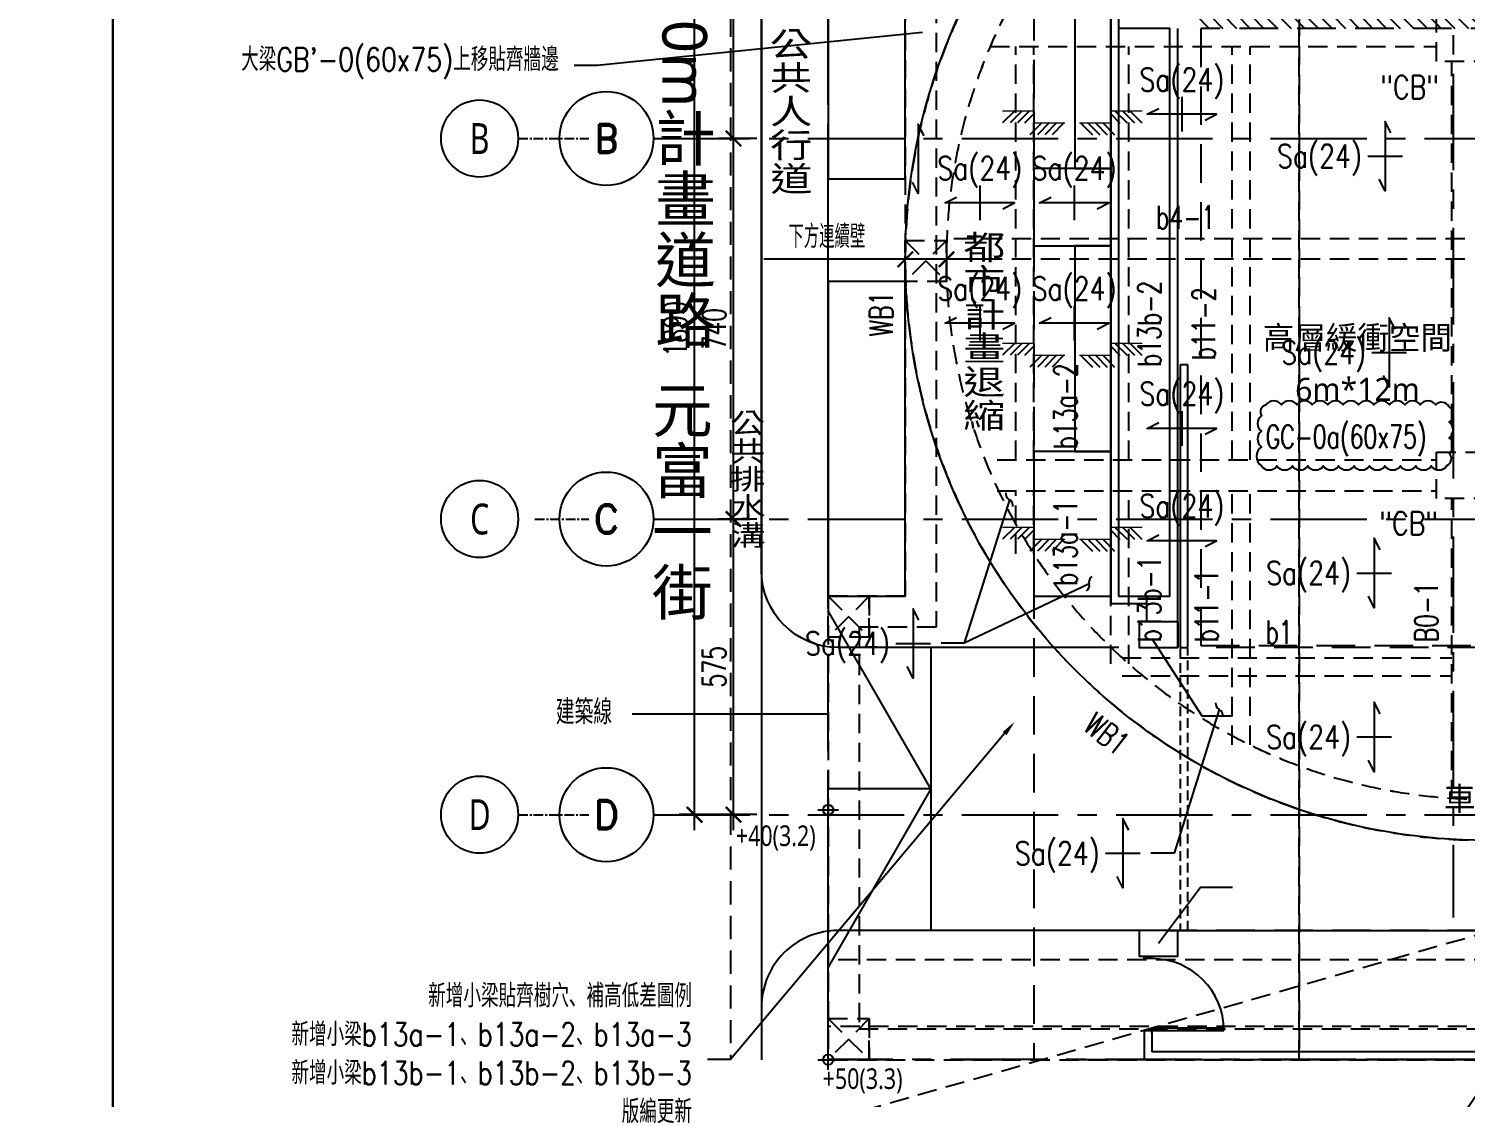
# Model space of a CAD drawing. Header units: millimetres. Extents: x -3377 to 119122, y -22007 to 15479.
# Drawn here: x 24057 to 26851, y 445 to 2523 of the extents above; entities that cross this region are included whole.
import ezdxf
from ezdxf import colors
from ezdxf.entities.mleader import LeaderData, LeaderLine
from ezdxf.enums import TextEntityAlignment as Align
from ezdxf.math import Vec2, Vec3
from ezdxf.xclip import XClip

# ---------------------------------------------------------------- set-up
doc = ezdxf.new("R2010")
doc.units = ezdxf.units.MM
doc.header["$LTSCALE"] = 150
doc.header["$MEASUREMENT"] = 0
for name, pattern in [('11', [0.15, 0.1, -0.05]), ('CENTER', [2, 1.25, -0.25, 0.25, -0.25]), ('HIDDEN', [0.375, 0.25, -0.125]), ('HIDDEN2', [0.1875, 0.125, -0.0625]), ('HIDDENX2', [0.75, 0.5, -0.25])]:
    doc.linetypes.add(name, pattern=pattern)
doc.layers.get('0').update_dxf_attribs({"plot": 0})
for name, color, linetype in [('Col-Line', 8, 'CENTER'), ('Duct', 1, 'Continuous'), ('E-TXT', 7, 'Continuous'), ('GRID', 5, 'CENTER'), ('HATCH', 5, 'Continuous'), ('I-TXT', 7, 'Continuous'), ('OPEN', 4, 'Continuous'), ('PLANT', 3, 'Continuous'), ('S-COLB', 4, 'HIDDEN'), ('S-CONCB', 4, 'HIDDEN'), ('S-DIM', 2, 'Continuous'), ('S-GRID', 1, 'CENTER'), ('S-GRID-DIM', 2, 'Continuous'), ('S-GRID-T', 3, 'Continuous'), ('S-HATCH-CONCWALL', 161, 'Continuous'), ('S-RAMP', 201, 'Continuous'), ('S-RCBMB', 3, 'HIDDEN'), ('S-RCBMG', 2, 'HIDDEN'), ('S-SITE', 34, 'CENTER'), ('S-SLAB', 5, 'Continuous'), ('S-SLABT', 2, 'Continuous'), ('S-TEXTB', 3, 'Continuous'), ('S-TEXTC', 3, 'Continuous'), ('S-TEXTG', 2, 'Continuous'), ('S-THIN', 201, 'Continuous'), ('SYM', 3, 'Continuous'), ('TEXT', 2, 'Continuous'), ('WALL', 2, 'Continuous'), ('WALL3', 4, 'Continuous'), ('尺寸標註', 6, 'Continuous'), ('排水', 5, 'HIDDEN'), ('水溝', 140, 'Continuous')]:
    doc.layers.add(name, color=color, linetype=linetype)
doc.layers.add('S-ARCH', color=252, linetype='Continuous', plot=False)
doc.layers.add('S-CLOUD_20220217(結構依建築圖2022-0216修改)', color=4, linetype='Continuous', plot=False)
doc.styles.add('3E', font='simplex.shx', dxfattribs={"width": 0.8, "height": 45, "bigfont": 'dayus.shx'})
doc.styles.add('C1', font='', dxfattribs={"bigfont": 'japanese.shx'})
doc.styles.add('CD2', font='romand', dxfattribs={"height": 15})
doc.styles.add('CHINESET', font='c2.shx', dxfattribs={"bigfont": 'china.shx'})
doc.styles.add('CS4', font='romans.shx', dxfattribs={"width": 0.7, "height": 45, "bigfont": 'lsp.shx'})
doc.styles.add('HH', font='')
doc.styles.add('HHV', font='')
doc.styles.add('LSP', font='SIMPLEX.shx', dxfattribs={"width": 0.8, "bigfont": 'lsp.shx'})
doc.styles.get('C1').set_extended_font_data('微軟正黑體')
doc.styles.get('HH').set_extended_font_data('Microsoft JhengHei')
doc.styles.get('HHV').set_extended_font_data('@微軟正黑體')
doc.dimstyles.new('DIM150', dxfattribs={"dimscale": 15, "dimtxt": 3, "dimasz": 2, "dimexe": 2, "dimexo": 2, "dimgap": 1, "dimtad": 1, "dimdec": 1, "dimdsep": 46, "dimtxsty": 'CS4', "dimblk1": 'ARCHTICK', "dimblk2": 'ARCHTICK', "dimsah": 1, "dimcen": 2, "dimdle": 2, "dimadec": 0, "dimazin": 0, "dimtfac": 1, "dimtdec": 1, "dimtmove": 0, "dimatfit": 3, "dimldrblk": 'TAA', "dimfxl": 0, "dimtolj": 1, "dimarcsym": 0})

# ---------------------------------------------------------------- blocks, each defined once
blk = doc.blocks.new('SG2')
at = {"layer": 'S-GRID-T'}
blk.add_circle((-6.09375, 0), 6.09375, dxfattribs=at)
at = {"layer": 'S-GRID-T', "style": 'CD2'}
blk.add_attdef('GRID-BUB', text='', height=3.75, dxfattribs=at).set_placement((-6.09375, 0), align=Align.MIDDLE_CENTER)
blk = doc.blocks.new('_ARCHTICK')
at = {"color": 0, "linetype": 'ByBlock', "const_width": 0.15}
blk.add_lwpolyline([(-0.5, -0.5), (0.5, 0.5)], dxfattribs=at)
blk = doc.blocks.new('*D253')
at = {"layer": 'DEFPOINTS', "color": 0, "transparency": 16777216}
for p in [(-10979.1, -995.9), (-10903.4, -995.9), (-10903.4, -2885.9)]:
    blk.add_point(p, dxfattribs=at)
at = {"layer": 'S-GRID-DIM', "color": 0, "lineweight": -2, "transparency": 16777216}
for p, q in [((-10979.1, -2915.9), (-10979.1, -965.9)), ((-10933.4, -995.9), (-11009.1, -995.9)), ((-10933.4, -2885.9), (-11009.1, -2885.9))]:
    blk.add_line(p, q, dxfattribs=at)
at = {"layer": 'S-GRID-DIM', "color": 0, "lineweight": -2, "transparency": 16777216, "xscale": 30, "yscale": 30, "zscale": 30}
for p, rotation in [((-10979.1, -995.9), 90), ((-10979.1, -2885.9), 270)]:
    blk.add_blockref('_ARCHTICK', p, dxfattribs=dict(at, rotation=rotation))
at = {"layer": 'S-GRID-DIM', "color": 0, "transparency": 16777216, "insert": (-11016.6, -1940.9), "char_height": 45, "attachment_point": 5, "rotation": 90, "style": 'CS4'}
blk.add_mtext('\\A1;1890', dxfattribs=at)
blk = doc.blocks.new('TAA')
at = {"linetype": 'Continuous'}
blk.add_line((0, 0), (-1.663, 0), dxfattribs=at)
blk.add_solid([(-1.5, -0.25), (-1.5, 0.25), (0, 0)], dxfattribs=at)
blk = doc.blocks.new('*D254')
at = {"layer": 'DEFPOINTS', "color": 0, "transparency": 16777216}
for p in [(-10903.4, -2310.9), (-10827.8, -2310.9), (-10827.8, -2885.9)]:
    blk.add_point(p, dxfattribs=at)
at = {"layer": 'S-GRID-DIM', "color": 0, "lineweight": -2, "transparency": 16777216}
for p, q in [((-10903.4, -2915.9), (-10903.4, -2280.9)), ((-10857.8, -2310.9), (-10933.4, -2310.9)), ((-10857.8, -2885.9), (-10933.4, -2885.9))]:
    blk.add_line(p, q, dxfattribs=at)
at = {"layer": 'S-GRID-DIM', "color": 0, "lineweight": -2, "transparency": 16777216, "xscale": 30, "yscale": 30, "zscale": 30}
for p, rotation in [((-10903.4, -2310.9), 90), ((-10903.4, -2885.9), 270)]:
    blk.add_blockref('_ARCHTICK', p, dxfattribs=dict(at, rotation=rotation))
at = {"layer": 'S-GRID-DIM', "color": 0, "transparency": 16777216, "insert": (-10940.9, -2598.4), "char_height": 45, "attachment_point": 5, "rotation": 90, "style": 'CS4'}
blk.add_mtext('\\A1;575', dxfattribs=at)
blk = doc.blocks.new('*D255')
at = {"layer": 'DEFPOINTS', "color": 0, "transparency": 16777216}
for p in [(-10903.4, -1570.9), (-10827.8, -1570.9), (-10827.8, -2310.9)]:
    blk.add_point(p, dxfattribs=at)
at = {"layer": 'S-GRID-DIM', "color": 0, "lineweight": -2, "transparency": 16777216}
for p, q in [((-10903.4, -2340.9), (-10903.4, -1540.9)), ((-10857.8, -1570.9), (-10933.4, -1570.9)), ((-10857.8, -2310.9), (-10933.4, -2310.9))]:
    blk.add_line(p, q, dxfattribs=at)
at = {"layer": 'S-GRID-DIM', "color": 0, "lineweight": -2, "transparency": 16777216, "xscale": 30, "yscale": 30, "zscale": 30}
for p, rotation in [((-10903.4, -1570.9), 90), ((-10903.4, -2310.9), 270)]:
    blk.add_blockref('_ARCHTICK', p, dxfattribs=dict(at, rotation=rotation))
at = {"layer": 'S-GRID-DIM', "color": 0, "transparency": 16777216, "insert": (-10940.9, -1940.9), "char_height": 45, "attachment_point": 5, "rotation": 90, "style": 'CS4'}
blk.add_mtext('\\A1;740', dxfattribs=at)
blk = doc.blocks.new('*D256')
at = {"layer": 'DEFPOINTS', "color": 0, "transparency": 16777216}
for p in [(-10903.4, -995.9), (-10827.8, -995.9), (-10827.8, -1570.9)]:
    blk.add_point(p, dxfattribs=at)
at = {"layer": 'S-GRID-DIM', "color": 0, "lineweight": -2, "transparency": 16777216}
for p, q in [((-10903.4, -1600.9), (-10903.4, -965.9)), ((-10857.8, -995.9), (-10933.4, -995.9)), ((-10857.8, -1570.9), (-10933.4, -1570.9))]:
    blk.add_line(p, q, dxfattribs=at)
at = {"layer": 'S-GRID-DIM', "color": 0, "lineweight": -2, "transparency": 16777216, "xscale": 30, "yscale": 30, "zscale": 30}
for p, rotation in [((-10903.4, -995.9), 90), ((-10903.4, -1570.9), 270)]:
    blk.add_blockref('_ARCHTICK', p, dxfattribs=dict(at, rotation=rotation))
at = {"layer": 'S-GRID-DIM', "color": 0, "transparency": 16777216, "insert": (-10940.9, -1283.4), "char_height": 45, "attachment_point": 5, "rotation": 90, "style": 'CS4'}
blk.add_mtext('\\A1;575', dxfattribs=at)
blk = doc.blocks.new('CONC')
blk.add_lwpolyline([(-8365.9, -2935.9), (-9439.2, -2935.9, -1.434028), (-8706.2, -945.9), (-8365.9, -945.9), (-8365.9, -1025.9), (-8736.3, -1025.9, 1.455344), (-9439.2, -2855.9), (-8365.9, -2855.9), (-8365.9, -2935.9)], format="xyb")
blk = doc.blocks.new('*D60')
at = {"layer": 'DEFPOINTS', "color": 0, "transparency": 16777216}
for p in [(25762, 2074.2), (25762, 2074.2), (25842, 2074.2)]:
    blk.add_point(p, dxfattribs=at)
at = {"layer": 'S-DIM', "color": 0, "lineweight": -2, "transparency": 16777216}
for p, q in [((25762, 2074.2), (25486.9, 2074.2)), ((25872, 2074.2), (25762, 2074.2))]:
    blk.add_line(p, q, dxfattribs=at)
at = {"layer": 'S-DIM', "color": 0, "lineweight": -2, "transparency": 16777216, "xscale": 30, "yscale": 30, "zscale": 30, "rotation": 180}
blk.add_blockref('_ARCHTICK', (25762, 2074.2), dxfattribs=at)
at = {"layer": 'S-DIM', "color": 0, "lineweight": -2, "transparency": 16777216, "xscale": 30, "yscale": 30, "zscale": 30}
blk.add_blockref('_ARCHTICK', (25842, 2074.2), dxfattribs=at)
at = {"layer": 'S-DIM', "color": 0, "transparency": 16777216, "insert": (25609.4, 2118.5), "char_height": 45, "attachment_point": 5, "style": 'CS4'}
blk.add_mtext('\\A1;下方連續壁', dxfattribs=at)
blk = doc.blocks.new('RAMP(1F)')
for p, q in [((-9303.9, -1345.4), (-9303.9, -764.7, 0)), ((-9303.9, -1306.9), (-9164.4, -792.5)), ((-9061.2, -826.3), (-9259.2, -1339.4)), ((-8962.1, -870.6), (-9212, -1360.5)), ((-8868.1, -924.8), (-9167.3, -1386.3)), ((-8780.2, -988.5), (-9125.4, -1416.6)), ((-8699.4, -1060.8), (-9086.9, -1451.1)), ((-8577.1, -1100.9), (-9052.2, -1489.4)), ((-8368, -1100.9), (-9021.6, -1531)), ((-8661.1, -1100.9), (-8365.9, -1100.9)), ((-8365.9, -1100.9), (-8365.9, -2285.9)), ((-8365.9, -1248.9), (-8995.4, -1575.6)), ((-8365.9, -1383.1), (-8974, -1622.6)), ((-8365.9, -1506.7), (-8976.8, -1677)), ((-8365.9, -1623.4), (-8966, -1725.4)), ((-8365.9, -1736), (-8960.2, -1774.7)), ((-8959.2, -1835.5), (-8365.9, -1835.5)), ((-8959.2, -1915.5), (-8365.9, -1915.5)), ((-8959.2, -1995.5), (-8365.9, -1995.5)), ((-8959.2, -2075.5), (-8365.9, -2075.5)), ((-8963.2, -2155.5), (-8365.9, -2155.5)), ((-8970.7, -2235.5), (-8365.9, -2235.5)), ((-8365.9, -2285.9), (-8992.7, -2285.9))]:
    blk.add_line(p, q)
at = {"linetype": 'HIDDENX2'}
for p, q in [((-9439.2, -2560.9), (-9994.2, -2560.9)), ((-9439.2, -3110.9), (-10104.2, -3110.9))]:
    blk.add_line(p, q, dxfattribs=at)
for points in [[(-8661.1, -1100.9, 0.1782), (-9303.9, -764.7)], [(-8697.6, -2285.9, 0.069713), (-8664.3, -2073.4), (-8664.2, -1805.9, 0.363666), (-9303.9, -1042.8)]]:
    blk.add_lwpolyline(points, format="xyb")
for points in [[(-9439.2, -3110.9, 0.410137), (-8389.3, -2075.5), (-8389.2, -1805.9, 0.18614), (-8661.1, -1100.9, 0.18614)], [(-9439.2, -2560.9, 0.408359), (-8939.3, -2070.9), (-8939.2, -1805.8, 0.335975), (-9303.9, -1324.6)]]:
    blk.add_lwpolyline(points, format="xyb", dxfattribs=at)
blk.add_circle((-8697.6, -2285.9), 5)
at = {"linetype": 'Continuous', "style": 'CS4', "width": 0.8}
blk.add_text('下', height=40, dxfattribs=at).set_placement((-8735.7, -2378.3), align=Align.CENTER)
blk = doc.blocks.new('_Integral')
at = {"color": 0, "linetype": 'ByBlock', "lineweight": -2}
for centre, start, end in [((0.445, -0.091), 102, 168), ((-0.445, 0.091), 282, 348)]:
    blk.add_arc(centre, 0.454, start, end, dxfattribs=at)
blk = doc.blocks.new('COL(B1F)')
for points in [[(-9425.9, -1420.9), (-9535.9, -1420.9), (-9535.9, -1330.9), (-9425.9, -1330.9)], [(-9425.9, -2270.9), (-9535.9, -2270.9), (-9535.9, -2180.9), (-9425.9, -2180.9)]]:
    blk.add_lwpolyline(points, close=True)
blk = doc.blocks.new('DwFm')
blk.add_lwpolyline([(-12110.4, 0), (0, 0), (0, -7760.1), (-12110.4, -7760.1)], close=True)
at = {"layer": 'DEFPOINTS', "color": 252, "linetype": 'HIDDEN'}
blk.add_lwpolyline([(-6560.9, -6171), (-12110.4, -7760.1)], dxfattribs=at)
blk = doc.blocks.new('A$C46EB5EE3')
at = {"color": 252, "linetype": 'HIDDENX2'}
for p, q in [((-2878.4, -270), (-3433.3, -270)), ((-2878.4, -820), (-3543.3, -820))]:
    blk.add_line(p, q, dxfattribs=at)
at = {"color": 252, "linetype": '11', "ltscale": 3}
blk.add_lwpolyline([(-4348.3, 1773.1), (-4348.3, -1071.5)], dxfattribs=at)
at = {"color": 252, "linetype": 'Continuous', "ltscale": 3}
blk.add_lwpolyline([(-4288.3, 1773.1), (-4288.3, -1071.5)], dxfattribs=at)
at = {"color": 252}
for points in [[(-3608.5, 1061.4), (-3678.5, 1061.4), (-3678.5, 661.4), (-3608.5, 661.4)], [(-3608.5, 511.4), (-3678.5, 511.4), (-3678.5, 111.4), (-3608.5, 111.4)]]:
    blk.add_lwpolyline(points, close=True, dxfattribs=at)
at = {"color": 252, "linetype": 'HIDDENX2'}
blk.add_lwpolyline([(-2833.3, 934), (-3433.3, 934), (-3433.3, -266), (-2833.3, -266), (-2833.3, 934)], dxfattribs=at)
at = {"color": 252}
blk.add_lwpolyline([(-3478.5, -820), (-2878.4, -820)], dxfattribs=at)
at = {"layer": 'Col-Line', "color": 252, "linetype": 'ByBlock'}
for centre in [(-4836.3, 720), (-4836.3, -20), (-4836.3, -595)]:
    blk.add_circle(centre, 75, dxfattribs=at)
at = {"layer": 'Duct', "color": 252, "linetype": 'CENTER', "ltscale": 3, "elevation": 0}
blk.add_lwpolyline([(-4158.3, -1071.5), (-4158.3, 185.7), (-4158.4, 1773.2), (1649.9, 1773.1), (1649.4, 185.7), (1649, -1071.5), (-1332.8, -1071.5)], close=True, dxfattribs=at)
at = {"layer": 'Duct', "color": 252, "linetype": 'CENTER', "ltscale": 3}
blk.add_lwpolyline([(-4158.3, -1071.5), (-4158.3, 185.7), (-4158.4, 1773.2), (1649.9, 1773.1), (1649.4, 185.7), (1649, -1071.5), (-1332.8, -1071.5)], close=True, dxfattribs=at)
blk.add_lwpolyline([(-4158.3, -1071.5), (-4158.3, 185.7), (-4158.4, 1773.2), (1649.9, 1773.1), (1649.4, 185.7), (1649, -1071.5), (-1332.8, -1071.5)], close=True, dxfattribs=at)
at = {"layer": 'Duct', "color": 252, "linetype": 'CENTER', "lineweight": 25, "ltscale": 3}
blk.add_lwpolyline([(-4158.3, -1071.5), (-4158.3, 185.7), (-4158.4, 1773.2), (1649.9, 1773.1), (1649.4, 185.7), (1649, -1071.5), (-1332.8, -1071.5)], close=True, dxfattribs=at)
at = {"layer": 'E-TXT', "color": 252, "linetype": 'HIDDEN'}
for points in [[(-2301.6, -877.2), (-4158.3, -877.2)], [(-2240.8, -1007.2), (-4158.3, -1007.2)]]:
    blk.add_lwpolyline(points, dxfattribs=at)
at = {"layer": 'GRID', "color": 252, "ltscale": 0.1}
for p, q in [((-4761.3, 720), (-4624.2, 720)), ((-4728.8, -20), (-4624.2, -20)), ((-4761.3, -595), (-4624.2, -595))]:
    blk.add_line(p, q, dxfattribs=at)
at = {"layer": 'HATCH', "color": 252}
for points in [[(-3593.3, -270), (-4138.3, -270, -0.414213), (-4288.3, -120), (-4288.3, 1816.2)], [(-3543.3, -820), (-4138.3, -820, 0.414214), (-4288.3, -970), (-4288.3, -1028.3)]]:
    blk.add_lwpolyline(points, format="xyb", dxfattribs=at)
at = {"layer": 'I-TXT', "color": 252}
blk.add_lwpolyline([(-4539.8, -399), (-4158.3, -399)], dxfattribs=at)
at = {"layer": 'OPEN', "color": 252, "linetype": 'Continuous'}
for p, q in [((-3458.5, 280), (-3473.5, 280)), ((-3473.5, 280), (-3473.5, -270)), ((-3458.5, -270), (-3458.5, 280)), ((-3473.5, -270), (-3458.5, -270)), ((-3543.5, -875), (-3543.5, -870)), ((-3528.5, -875), (-3543.5, -875)), ((-3528.5, -870), (-3528.5, -875)), ((-3528.5, -1015), (-3543.5, -1015)), ((-3543.5, -1015), (-3543.5, -1020)), ((-3388.5, -1010), (-3528.5, -1010)), ((-3528.5, -1010), (-3528.5, -1015)), ((-3528.5, -1020), (-3528.5, -1015)), ((-3528.5, -1015), (-3388.5, -1015)), ((-3388.5, -1015), (-3388.5, -1010))]:
    blk.add_line(p, q, dxfattribs=at)
at = {"layer": 'OPEN', "color": 252, "linetype": 'HIDDEN2'}
for p, q in [((-3473.5, -272), (-3473.5, -820)), ((-3458.5, -820), (-3458.5, -272)), ((-3473.5, -820), (-3458.5, -820))]:
    blk.add_line(p, q, dxfattribs=at)
at = {"layer": 'OPEN', "color": 252, "linetype": 'Continuous'}
blk.add_arc((-3528.5, -1015), 140, 0, 90, dxfattribs=at)
at = {"layer": 'PLANT', "color": 252, "elevation": 0}
for points in [[(-4008.4, 973.2), (-4008.4, 1223.2), (-4008.4, 1223.2), (-4158.3, 1223.2), (-4158.3, 641.3), (-4008.4, 641.3), (-4008.3, 641.3), (-4008.3, 973.2)], [(-4008.4, 973.2), (-4008.4, 1223.2), (-4008.4, 1223.2), (-4158.3, 1223.2), (-4158.3, 641.3), (-4008.4, 641.3), (-4008.3, 641.3), (-4008.3, 973.2)], [(-3593.5, -170), (-3493.5, -170), (-3493.5, -170), (-3493.5, 934), (-3593.3, 934), (-3593.5, 934), (-3593.5, -170)], [(-3593.5, -170), (-3493.5, -170), (-3493.5, -170), (-3493.5, 934), (-3593.3, 934), (-3593.5, 934), (-3593.5, -170)], [(-3758.5, 511.4), (-3608.5, 511.4), (-3608.5, 661.4), (-3758.5, 661.4)], [(-3758.5, 511.4), (-3608.5, 511.4), (-3608.5, 661.4), (-3758.5, 661.4)], [(-4158.3, 441.7), (-4158.3, 185.7), (-4158.3, -170), (-4008.3, -170), (-4008.3, -170), (-4008.3, 185.7), (-4008.3, 441.7)], [(-4158.3, 441.7), (-4158.3, 185.7), (-4158.3, -170), (-4008.3, -170), (-4008.3, -170), (-4008.3, 185.7), (-4008.3, 441.7)], [(-3608.5, -170), (-3608.5, 111.4), (-3758.5, 111.4), (-3758.5, -170)], [(-3608.5, -170), (-3608.5, 111.4), (-3758.5, 111.4), (-3758.5, -170)]]:
    blk.add_lwpolyline(points, close=True, dxfattribs=at)
at = {"layer": 'SYM', "color": 252}
for p, q in [((-4178.3, -585.7), (-4138.3, -585.7)), ((-4158.3, -605.7), (-4158.3, -565.7)), ((-4158.3, -1091.5), (-4158.3, -1051.5)), ((-4178.3, -1071.5), (-4138.3, -1071.5))]:
    blk.add_line(p, q, dxfattribs=at)
for centre in [(-4158.3, -585.7), (-4158.3, -1071.5)]:
    blk.add_circle(centre, 10, dxfattribs=at)
at = {"layer": 'TEXT', "color": 252}
for points in [[(-3529, -252.4), (-3431.5, -402.9), (-3372.2, -402.9)], [(-3372.2, -736.9), (-3434.3, -736.9), (-3516, -845.7)]]:
    blk.add_lwpolyline(points, dxfattribs=at)
at = {"layer": 'WALL', "color": 252}
blk.add_line((-3498.5, -820), (-3478.5, -820), dxfattribs=at)
at = {"layer": 'WALL3', "color": 252}
for p, q in [((-3608.5, 1773.2), (-3608.5, -185)), ((-3593.5, 1773.2, 0), (-3593.5, -170, 0)), ((-3593.5, 1773.2, 0), (-3593.5, -170, 0)), ((-3493.5, -170), (-3493.5, 934)), ((-3478.5, -220), (-3478.5, 934)), ((-3538.5, -185), (-3608.5, -185)), ((-3593.5, -170), (-3493.5, -170)), ((-3538.5, -220), (-3538.5, -170)), ((-3478.5, -220), (-3553.5, -220)), ((-3478.5, -220), (-3478.5, -270))]:
    blk.add_line(p, q, dxfattribs=at)
for points in [[(-3553.5, -220), (-3553.5, -270), (-3478.5, -270), (-3478.5, -220)], [(-3553.5, -820), (-3553.5, -870), (-3478.5, -870), (-3478.5, -820)]]:
    blk.add_lwpolyline(points, close=True, dxfattribs=at)
for points in [[(985, -645), (985, -1071.5), (-1332.8, -1071.5), (-3543.3, -1071.5)], [(970, -645), (970, -1056.5), (-1332.8, -1056.5), (-3528.5, -1056.5)], [(-3543.5, -1015), (-3528.5, -1015), (-3528.5, -1056.5)], [(-3543.5, -1015), (-3543.5, -1071.5)]]:
    blk.add_lwpolyline(points, dxfattribs=at)
at = {"layer": '尺寸標註', "color": 252, "linetype": 'HIDDENX2'}
blk.add_line((-3758.5, 1773.2), (-3758.5, -1071.5), dxfattribs=at)
at = {"layer": '尺寸標註', "color": 252}
for p, q in [((-3958.5, -270), (-3958.5, -820)), ((-3958.5, -545), (-4158.6, -545))]:
    blk.add_line(p, q, dxfattribs=at)
for points in [[(-3958.5, -545), (-4158.5, -198.7)], [(-3958.5, -545), (-4158.5, -891.3)]]:
    blk.add_lwpolyline(points, dxfattribs=at)
at = {"layer": '排水', "color": 252, "elevation": 0}
for points in [[(-4158.3, -1071.5), (1499.9, -1071.5), (1499.4, -175), (1499.4, -175), (1499.6, 875), (1499.6, 875), (1499.9, 1773.1), (-4008.4, 1773.2), (-4008.4, -170), (-4158.3, -170), (-4158.3, -1071.5)], [(-4158.3, -991.5), (-4078.3, -991.5), (-4078.3, -1071.5), (-4158.3, -1071.5), (-4158.3, -991.5), (-4078.3, -1071.5), (-4078.3, -991.5), (-4078.3, -991.5), (-4158.3, -1071.5)]]:
    blk.add_lwpolyline(points, dxfattribs=at)
blk.add_lwpolyline([(1439.8, -1011.5), (1439.4, -115), (1439.4, -115), (1439.6, 815), (1439.6, 815), (1439.8, 1713.1), (-3948.4, 1713.2), (-3948.4, -230), (-4098.3, -230), (-4098.3, -1011.5)], close=True, dxfattribs=at)
at = {"layer": '排水', "color": 252}
for points in [[(-4008.4, 521.7), (-3928.4, 521.7), (-3928.4, 441.7), (-4008.4, 441.7), (-4008.4, 521.7), (-3928.4, 441.7), (-3928.4, 521.7), (-3928.4, 521.7), (-4008.4, 441.7)], [(-4158.3, -170), (-4078.3, -170), (-4078.3, -250), (-4158.3, -250), (-4158.3, -170), (-4078.3, -250), (-4078.3, -170), (-4078.3, -170), (-4158.3, -250)]]:
    blk.add_lwpolyline(points, dxfattribs=at)
at = {"layer": '水溝', "color": 252}
blk.add_lwpolyline([(-4319.1, 211, 0, 0, 0), (-4319.8, 362, 30, 0, 0), (-4320.3, 477.3, 0, 0, 0)], format="xyseb", dxfattribs=at)
at = {"layer": 'Col-Line', "color": 252, "style": 'C1', "width": 0.75}
for s, p in [('B', (-4836.3, 720)), ('C', (-4836.3, -20)), ('D', (-4836.3, -595))]:
    blk.add_text(s, height=60, dxfattribs=at).set_placement(p, align=Align.MIDDLE)
at = {"layer": 'E-TXT', "color": 252, "style": 'CHINESET', "width": 0.8}
blk.add_text('建築線', height=48, dxfattribs=at).set_placement((-4688.1, -419.4))
at = {"layer": 'SYM', "color": 252, "style": 'C1', "width": 0.8}
for s, p in [('+40(3.2)', (-4338, -635.9)), ('+50(3.3)', (-4169.1, -1108.4))]:
    blk.add_text(s, height=40, dxfattribs=at).set_placement(p, align=Align.MIDDLE_LEFT)
at = {"layer": 'TEXT', "color": 252, "style": 'HHV'}
for s, p in [('10m計畫道路', (-4480.8, 1015.4)), ('元富一街', (-4486.9, 252.3))]:
    blk.add_text(s, height=86.67, rotation=270, dxfattribs=at).set_placement(p)
at = {"layer": 'TEXT', "color": 252, "style": 'HHV', "width": 0.8}
for s, height, rotation, p in [('公共人行道', 60, 270.3159, (-4262.5, 937)), ('都市計畫退縮', 60, 270, (-3885.8, 542.1)), ('公共排水溝', 50, 270.3159, (-4341.3, 194.4))]:
    blk.add_text(s, height=height, rotation=rotation, dxfattribs=at).set_placement(p)
at = {"layer": 'TEXT', "color": 252, "style": 'HH'}
for s, p in [('高層緩衝空間', (-3128.8, 310.1)), ('6m*12m', (-3128.8, 209.6)), ('車道', (-2899.4, -586.5))]:
    blk.add_text(s, height=45, dxfattribs=at).set_placement(p, align=Align.CENTER)
blk = doc.blocks.new('2022-0217')
blk.add_blockref('A$C46EB5EE3', (17659.9, -6171))
blk = doc.blocks.new('NTSELCH1')
at = {"layer": 'S-THIN'}
for p, q in [((-2.5, 1.54), (-4.03, 0)), ((-1.54, 1.54), (-3.07, 0)), ((-0.58, 1.54), (-2.12, 0)), ((0, 1.16), (-1.18, -0.02)), ((1.05, 0), (-0.49, -1.54)), ((0, 1.54), (0, 0)), ((2.01, 0), (0.47, -1.54)), ((2.97, 0), (1.43, -1.54)), ((3.92, 0), (2.37, -1.55))]:
    blk.add_line(p, q, dxfattribs=at)
at = {"layer": 'S-THIN', "const_width": 0.169}
for points in [[(-4.07, 1.54), (0, 1.54)], [(4.07, 0), (0, 0)]]:
    blk.add_lwpolyline(points, dxfattribs=at)
blk = doc.blocks.new('NTSELCH2')
at = {"layer": 'S-THIN'}
for p, q in [((-3.92, 0), (-2.37, -1.55)), ((-2.97, 0), (-1.43, -1.54)), ((-2.01, 0), (-0.47, -1.54)), ((-1.05, 0), (0.49, -1.54)), ((0, 1.54), (0, 0)), ((0, 1.16), (1.18, -0.02)), ((0.58, 1.54), (2.12, 0)), ((1.54, 1.54), (3.07, 0)), ((2.5, 1.54), (4.03, 0))]:
    blk.add_line(p, q, dxfattribs=at)
at = {"layer": 'S-THIN', "const_width": 0.169}
for points in [[(-4.07, 0), (0, 0)], [(4.07, 1.54), (0, 1.54)]]:
    blk.add_lwpolyline(points, dxfattribs=at)
blk = doc.blocks.new('_None')
blk = doc.blocks.new('LINE')
at = {"layer": 'S-GRID'}
for points in [[(-9503.87, -244.9), (-9503.87, -3085.91)], [(-11059.11, -1570.91), (-4810.87, -1570.91)], [(-11059.11, -2310.91), (-4810.87, -2310.91)], [(-11059.11, -2885.91), (-4810.87, -2885.91)]]:
    blk.add_lwpolyline(points, dxfattribs=at)
at = {"layer": 'S-GRID-T', "xscale": 15, "yscale": 15, "zscale": 15}
for p, values in [((-11059.11, -1570.91), {'GRID-BUB': 'B'}), ((-11059.11, -2310.91), {'GRID-BUB': 'C'}), ((-11059.11, -2885.91), {'GRID-BUB': 'D'})]:
    blk.add_blockref('SG2', p, dxfattribs=at).add_auto_attribs(values)
at = {"layer": 'S-GRID-DIM'}
for base, p1, p2, picture, middle in [((-10979.11, -995.91), (-10903.44, -2885.91), (-10903.44, -995.91), '*D253', (-11016.61, -1940.91)), ((-10903.44, -995.91), (-10827.78, -1570.91), (-10827.78, -995.91), '*D256', (-10940.94, -1283.41)), ((-10903.44, -1570.91), (-10827.78, -2310.91), (-10827.78, -1570.91), '*D255', (-10940.94, -1940.91)), ((-10903.44, -2310.91), (-10827.78, -2885.91), (-10827.78, -2310.91), '*D254', (-10940.94, -2598.41))]:
    dim = blk.add_linear_dim(base=base, p1=p1, p2=p2, angle=90, dimstyle='DIM150', dxfattribs=at)
    dim.commit()
    dim.dimension.update_dxf_attribs({"geometry": picture, "text_midpoint": middle})

msp = doc.modelspace()

# ---------------------------------------------------------------- hatches: boundary and pattern name
at = {"layer": 'S-HATCH-CONCWALL'}
h = msp.add_hatch(dxfattribs=at)
h.set_pattern_fill('ANSI31', color=256, scale=150, angle=90, style=0)
h.paths.add_polyline_path([(29700.33, 1589.16), (29700.33, 1734.16), (29430.33, 1734.16), (29430.33, 1669.16), (29445.33, 1669.16), (29445.33, 1719.16), (29685.33, 1719.16), (29685.33, 1589.16)])
h.paths.add_polyline_path([(29685.33, 1494.16), (29685.33, 1509.16), (29445.33, 1509.16), (29445.33, 1559.16), (29430.33, 1559.16), (29430.33, 1494.16)])
edge = h.paths.add_edge_path()
edge.add_line((28950.33, 1589.16), (28950.33, 1734.16))
edge.add_line((28950.33, 1734.16), (29205.33, 1734.16))
edge.add_line((29205.33, 1734.16), (29205.33, 1676.66))
edge = h.paths.add_edge_path()
edge.add_line((29205.33, 1676.66), (29220.33, 1676.66))
edge = h.paths.add_edge_path()
edge.add_line((29220.33, 1676.66), (29220.33, 1749.16))
edge.add_line((29220.33, 1749.16), (28935.33, 1749.16))
edge.add_line((28935.33, 1749.16), (28935.33, 1589.16))
edge.add_line((28935.33, 1589.16), (28950.33, 1589.16))
h.paths.add_polyline_path([(29220.33, 1566.66), (29205.33, 1566.66), (29205.33, 1509.16), (28950.33, 1509.16), (28950.33, 1494.16), (29205.33, 1494.16), (29205.33, 1004.16), (29200.33, 1004.16), (29200.33, 989.16), (29220.33, 989.16), (29220.33, 1029.16), (29225.33, 1029.16), (29225.33, 1044.16), (29220.33, 1044.16), (29220.33, 1369.16), (29225.33, 1369.16), (29225.33, 1384.16), (29220.33, 1384.16), (29220.33, 1494.16)])
h.paths.add_polyline_path([(29100.33, 989.16), (28980.33, 989.16), (28980.33, 1004.16), (29100.33, 1004.16)], flags=17)
h.paths.add_polyline_path([(28950.33, 1449.16), (28935.33, 1449.16), (28935.33, 1044.16), (28950.33, 1044.16)])
edge = h.paths.add_edge_path()
edge.add_line((29325.33, 1384.16), (29715.33, 1384.16))
edge.add_line((29715.33, 1384.16), (29715.33, 1044.16))
edge.add_line((29715.33, 1044.16), (29700.33, 1044.16))
edge.add_line((29700.33, 1044.16), (29700.33, 1369.16))
edge.add_line((29700.33, 1369.16), (29325.33, 1369.16))
edge.add_line((29325.33, 1369.16), (29325.33, 1384.16))
h.paths.add_polyline_path([(29325.33, 1044.16), (29635.33, 1044.16), (29635.33, 1029.16), (29325.33, 1029.16)])
h.paths.add_polyline_path([(28950.33, 2369.16), (29685.33, 2369.16), (29685.33, 2354.16), (28950.33, 2354.16)])
h.paths.add_polyline_path([(29685.33, 2126.66), (29685.33, 2079.16), (29637.83, 2079.16)], flags=16)
h.paths.add_polyline_path([(28955.33, 2203.16), (28935.33, 2203.16), (28935.33, 2274.16), (28950.33, 2274.16), (28950.33, 2218.16), (28955.33, 2218.16)])
h.paths.add_polyline_path([(29210.33, 2064.16), (29700.33, 2064.16), (29700.33, 2274.16), (29685.33, 2274.16), (29685.33, 2147.88), (29616.62, 2079.16), (29225.33, 2079.16), (29225.33, 2218.16), (29055.33, 2218.16), (29055.33, 2203.16), (29210.33, 2203.16)])
h.paths.add_polyline_path([(26326.78, 3149.16), (26326.78, 2523.16), (27027.33, 2523.16), (27027.33, 2548.16), (26351.78, 2548.16), (26351.78, 3124.16), (27027.33, 3124.16), (27027.33, 3149.16)])

# ---------------------------------------------------------------- linework, layer by layer
at = {"layer": 'S-CLOUD_20220217(結構依建築圖2022-0216修改)'}
msp.add_lwpolyline([(26454.87, 1672.3, 0.5205671), (26484.87, 1672.3, 0.5205671), (26514.87, 1672.3, 0.5205671), (26544.87, 1672.3, 0.5205671), (26574.87, 1672.3, 0.5205671), (26604.87, 1672.3, 0.5205671), (26634.87, 1672.3, 0.5205671), (26664.87, 1672.3, 0.5205671), (26694.87, 1672.3, 0.5205671), (26724.87, 1672.3, 0.5205671), (26754.87, 1672.3, 0.5205671), (26784.87, 1672.3, 0.5205671), (26814.87, 1672.3, 0.5205671), (26819.84, 1697.33, 0.5205671), (26819.84, 1727.33, 0.5205671), (26819.84, 1757.33, 0.5205671), (26819.84, 1787.33, 0.5205671), (26793.59, 1791.09, 0.5205671), (26763.59, 1791.09, 0.5205671), (26733.59, 1791.09, 0.5205671), (26703.59, 1791.09, 0.5205671), (26673.59, 1791.09, 0.5205671), (26643.59, 1791.09, 0.5205671), (26613.59, 1791.09, 0.5205671), (26583.59, 1791.09, 0.5205671), (26553.59, 1791.09, 0.5205671), (26523.59, 1791.09, 0.5205671), (26493.59, 1791.09, 0.5205671), (26463.59, 1791.09, 0.5205671), (26454.87, 1769.8, 0.5205671), (26454.87, 1739.8, 0.5205671), (26454.87, 1709.8, 0.5205671)], format="xyb", close=True, dxfattribs=at)
at = {"layer": 'S-RCBMB'}
for p, q in [((25976.78, 1684.16), (25976.78, 2488.16)), ((26011.78, 1684.16), (26011.78, 2488.16)), ((26161.78, 1684.16), (26161.78, 2488.16)), ((26196.78, 1684.16), (26196.78, 2488.16)), ((26397.85, 1684.16), (26397.85, 2488.16)), ((26432.85, 1684.16), (26432.85, 2488.16)), ((26850.33, 2114.24), (25841.96, 2114.24)), ((26850.33, 2074.24), (25841.96, 2074.24)), ((25976.78, 1501.66), (25976.78, 1624.16)), ((26011.78, 1501.66), (26011.78, 1624.16)), ((26161.78, 1287.27), (26161.78, 1624.16)), ((26196.78, 1287.27), (26196.78, 1624.16)), ((26397.85, 1129.86), (26397.85, 1624.16)), ((26432.85, 1129.86), (26432.85, 1624.16)), ((26183.55, 1299.16), (26825.33, 1299.16)), ((26183.55, 1264.16), (26825.33, 1264.16))]:
    msp.add_line(p, q, dxfattribs=at)
at = {"layer": 'S-RCBMG'}
for p, q in [((25927.04, 2488.16), (26795.33, 2488.16)), ((26825.33, 1699.16), (26825.33, 2459.16)), ((25940.94, 1684.16), (26795.33, 1684.16)), ((25940.94, 1624.16), (26795.33, 1624.16)), ((26825.33, 1024.29), (26825.33, 1609.16))]:
    msp.add_line(p, q, dxfattribs=at)
msp.add_lwpolyline([(26528.23, 3362.39), (31419.3, 3362.39), (31419.3, 517.68), (26528.23, 517.68)], close=True, dxfattribs=at)
for points in [[(26891.98, 944.16, -1.4340279), (27624.99, 2934.16, -1.40243)], [(26891.98, 1024.16, -1.4553444), (27594.9, 2854.16, -1.4217699)]]:
    msp.add_lwpolyline(points, format="xyb", dxfattribs=at)
at = {"layer": 'S-SITE'}
msp.add_lwpolyline([(25611.98, 517.68), (25612, 1774.9), (25611.98, 3362.39), (31420.23, 3362.26), (31419.71, 1774.81), (31419.3, 517.68), (28437.51, 517.68)], close=True, dxfattribs=at)
at = {"layer": 'S-SLAB'}
msp.add_lwpolyline([(30850.33, 944.16), (26891.98, 944.16, -1.4340277), (27624.99, 2934.16), (28820.33, 2934.16), (28820.33, 2964.16), (29815.33, 2964.16), (29815.33, 2934.16), (30850.33, 2934.16), (30850.33, 2339.16), (31370.33, 2339.16), (31370.33, 1619.16), (30850.33, 1619.16), (30850.33, 944.16)], format="xyb", dxfattribs=at)
at = {"layer": 'S-SLABT', "color": 1}
for p, q in [((26300.08, 2390.06), (26300.08, 2322.56)), ((26661.48, 2274.96), (26728.98, 2274.96)), ((25906.83, 2217.71), (25906.83, 2150.21)), ((26090.41, 2217.71), (26090.41, 2150.21)), ((25906.83, 1983.62), (25906.83, 1916.12)), ((26090.41, 1983.62), (26090.41, 1916.12)), ((26669.61, 1893.11), (26737.11, 1893.11)), ((26300.08, 1779.08), (26300.08, 1711.58)), ((26640.34, 1464.16), (26707.84, 1464.16)), ((25743.41, 1327.23), (25810.91, 1327.23)), ((26640.34, 1145.22), (26707.84, 1145.22)), ((26151.58, 919.06), (26219.08, 919.06))]:
    msp.add_line(p, q, dxfattribs=at)
for points in [[(26345.08, 2345.06), (26367.58, 2356.31), (26232.58, 2356.31), (26255.08, 2367.56)], [(25798.47, 2314.45), (25787.22, 2336.95), (25787.22, 2201.95), (25775.97, 2224.45)], [(26706.48, 2319.96), (26695.23, 2342.46), (26695.23, 2207.46), (26683.98, 2229.96)], [(25951.83, 2172.71), (25974.33, 2183.96), (25839.33, 2183.96), (25861.83, 2195.21)], [(26135.41, 2172.71), (26157.91, 2183.96), (26022.91, 2183.96), (26045.41, 2195.21)], [(25951.83, 1938.62), (25974.33, 1949.87), (25839.33, 1949.87), (25861.83, 1961.12)], [(26135.41, 1938.62), (26157.91, 1949.87), (26022.91, 1949.87), (26045.41, 1961.12)], [(26714.61, 1938.11), (26703.36, 1960.61), (26703.36, 1825.61), (26692.11, 1848.11)], [(26345.08, 1734.08), (26367.58, 1745.33), (26232.58, 1745.33), (26255.08, 1756.58)], [(26345.08, 1515.6), (26367.58, 1526.85), (26232.58, 1526.85), (26255.08, 1538.1)], [(26685.34, 1509.16), (26674.09, 1531.66), (26674.09, 1396.66), (26662.84, 1419.16)], [(25788.41, 1372.23), (25777.16, 1394.73), (25777.16, 1259.73), (25765.91, 1282.23)], [(26685.34, 1190.22), (26674.09, 1212.72), (26674.09, 1077.72), (26662.84, 1100.22)], [(26196.58, 964.06), (26185.33, 986.56), (26185.33, 851.56), (26174.08, 874.06)]]:
    msp.add_lwpolyline(points, dxfattribs=at)

# ---------------------------------------------------------------- block references
for p in [(24220.8, 7760.14), (36331.2, 7760.14)]:
    msp.add_blockref('DwFm', p)
at = {"layer": 'S-ARCH'}
msp.add_blockref('2022-0217', (12110.4, 7760.14), dxfattribs=at)
at = {"layer": 'S-COLB'}
ref = msp.add_blockref('COL(B1F)', (36331.2, 3880.07), dxfattribs=at)
XClip(ref).set_block_clipping_path([(-9802.9655102605, -3362.390914805), (-4911.9016238374, -517.6768248938)])
at = {"layer": 'S-CONCB'}
msp.add_blockref('CONC', (36331.2, 3880.07), dxfattribs=at)
at = {"layer": 'S-GRID'}
msp.add_blockref('LINE', (36331.2, 3880.07), dxfattribs=at)
at = {"layer": 'S-RAMP'}
msp.add_blockref('RAMP(1F)', (36331.2, 3880.07), dxfattribs=at)
at = {"layer": 'S-THIN', "xscale": 15, "yscale": 15, "zscale": 15}
for name, p in [('NTSELCH1', (26011.78, 2339.45)), ('NTSELCH2', (26161.78, 2339.45)), ('NTSELCH1', (26011.78, 1887.69)), ('NTSELCH2', (26161.78, 1887.69)), ('NTSELCH1', (26011.78, 1529.79)), ('NTSELCH2', (26161.78, 1529.79))]:
    msp.add_blockref(name, p, dxfattribs=at)

# ---------------------------------------------------------------- texts
at = {"layer": 'S-SLABT', "color": 2, "style": '3E', "width": 0.8}
for p in [(26300.08, 2401.31), (25906.83, 2228.96), (26090.41, 2228.96), (25906.83, 1994.87), (26090.41, 1994.87), (26300.08, 1790.33), (26300.08, 1571.85)]:
    msp.add_text('Sa(24)', height=45, dxfattribs=at).set_placement(p, align=Align.CENTER)
for p in [(26650.23, 2252.46), (26658.36, 1870.61), (26629.09, 1441.66), (25732.16, 1304.73), (26629.09, 1122.72), (26140.33, 896.56)]:
    msp.add_text('Sa(24)', height=45, dxfattribs=at).set_placement(p, align=Align.RIGHT)
at = {"layer": 'S-TEXTB', "style": 'CS4', "width": 0.7}
msp.add_text('b4-1', height=45, dxfattribs=at).set_placement((26307.4, 2155.78), align=Align.MIDDLE)
for s, p in [('b13b-2', (26236.78, 1948.61)), ('b11-2', (26342.44, 1948.61, 0)), ('b13a-2', (26073.57, 1788.43))]:
    msp.add_text(s, height=45, rotation=90, dxfattribs=at).set_placement(p, align=Align.MIDDLE)
for s, p in [('b13a-1', (26073.57, 1439.07)), ('b13b-1', (26236.78, 1329.16)), ('b11-1', (26347.85, 1329.16, 0))]:
    msp.add_text(s, height=45, rotation=90, dxfattribs=at).set_placement(p, align=Align.MIDDLE_LEFT)
msp.add_text('b1', height=45, dxfattribs=at).set_placement((26462.85, 1349.16), align=Align.MIDDLE_LEFT)
at = {"layer": 'S-TEXTC', "style": 'CS4', "width": 0.8}
msp.add_text('"CB"', height=45, dxfattribs=at).set_placement((26800.05, 2386.54), align=Align.RIGHT)
msp.add_text('"CB"', height=45, dxfattribs=at).set_placement((26684.13, 1538.25))
at = {"layer": 'S-TEXTG', "style": 'CS4', "width": 0.7}
for s, rotation, p in [('WB1', 90, (25714.96, 1923.95)), ('B0-1', 90, (26775.33, 1329.16)), ('WB1', 322.23849, (26119.29, 1178.33))]:
    msp.add_text(s, height=45, rotation=rotation, dxfattribs=at).set_placement(p, align=Align.MIDDLE_LEFT)
msp.add_text('GC-0a(60x75)', height=45, dxfattribs=at).set_placement((26462.85, 1729.16), align=Align.MIDDLE_LEFT)

# ---------------------------------------------------------------- dimensions: what is measured, and where the dimension line sits
at = {"layer": 'S-DIM'}
dim = msp.add_linear_dim(base=(25761.98, 2074.16), p1=(25841.98, 2074.16), p2=(25761.98, 2074.16), text='下方連續壁', dimstyle='DIM150', dxfattribs=at)
dim.commit()
dim.dimension.update_dxf_attribs({"geometry": '*D60', "text_midpoint": (25609.43, 2118.47)})

# ---------------------------------------------------------------- leaders
at = {"layer": 'S-CLOUD_20220217(結構依建築圖2022-0216修改)'}
ml = msp.add_multileader_mtext('Standard', dxfattribs=at)
ml.set_content("大梁GB'-0(60x75)上移貼齊牆邊", color=256, style='LSP')
ml.set_leader_properties(color=256)
ml.set_arrow_properties(name='NONE')
ml.build(insert=Vec2(0, 0))
ml.multileader.update_dxf_attribs({"text_left_attachment_type": 2, "text_right_attachment_type": 2, "dogleg_length": 3, "arrow_head_size": 30, "scale": 15})
ctx = ml.context
ctx.base_point, ctx.scale, ctx.char_height, ctx.arrow_head_size, ctx.landing_gap_size, ctx.plane_origin = Vec3(24322.6, 2451.17), 15, 45, 30, 30, Vec3(25795.56, 2515.12)
ctx.left_attachment, ctx.right_attachment, ctx.text_align_type = 2, 2, 2
notes = []
notes.append((ctx, [(0, (1, 1, 0), (25162.77, 2451.17), (-1, 0), 45, [(0, [(25795.56, 2515.12)], 0, [])])]))
ctx.mtext.insert, ctx.mtext.alignment, ctx.mtext.flow_direction = Vec3(25087.77, 2485.45), 3, 5
ml = msp.add_multileader_mtext('Standard', dxfattribs=at)
ml.set_content('局部車道版加厚', color=256, style='LSP')
ml.set_leader_properties(color=256)
ml.set_arrow_properties(name='NONE')
ml.build(insert=Vec2(0, 0))
ml.multileader.update_dxf_attribs({"text_left_attachment_type": 2, "text_right_attachment_type": 2, "dogleg_length": 3, "arrow_head_size": 30, "scale": 15})
ctx = ml.context
ctx.base_point, ctx.scale, ctx.char_height, ctx.arrow_head_size, ctx.landing_gap_size, ctx.plane_origin = Vec3(26258.38, 153.81), 15, 45, 30, 30, Vec3(27742.87, 1817.97)
ctx.left_attachment, ctx.right_attachment, ctx.text_align_type = 2, 2, 2
notes.append((ctx, [(1, (1, 1, 0), (26670.28, 153.81), (-1, 0), 45, [(0, [(27702.87, 1658.85)], 0, [])])]))
ctx.mtext.insert, ctx.mtext.alignment, ctx.mtext.flow_direction = Vec3(26595.28, 181.65), 3, 5
ml = msp.add_multileader_mtext('Standard', dxfattribs=at)
ml.set_content('新增小梁貼齊樹穴、補高低差圖例\\P新增小梁b13a-1、b13a-2、b13a-3\\P新增小梁b13b-1、b13b-2、b13b-3\\P版編更新', color=256, style='LSP')
ml.set_leader_properties(color=256)
ml.build(insert=Vec2(0, 0))
ml.multileader.update_dxf_attribs({"text_left_attachment_type": 2, "text_right_attachment_type": 2, "dogleg_length": 3, "arrow_head_size": 30, "scale": 15})
ctx = ml.context
ctx.base_point, ctx.scale, ctx.char_height, ctx.arrow_head_size, ctx.landing_gap_size, ctx.plane_origin = Vec3(24450.19, 517.68), 15, 45, 30, 30, Vec3(25974.53, 1174.83)
ctx.left_attachment, ctx.right_attachment, ctx.text_align_type = 2, 2, 2
notes.append((ctx, [(0, (1, 1, 0), (25422.04, 517.68), (-1, 0), 45, [(0, [(25974.53, 1174.83)], 0, [])])]))
ctx.mtext.insert, ctx.mtext.alignment, ctx.mtext.flow_direction = Vec3(25347.04, 664.38), 3, 5
at = {"layer": 'S-SLABT', "color": 2}
ml = msp.add_multileader_mtext('Standard', dxfattribs=at)
ml.set_content(' ', color=2, style='LSP')
ml.set_leader_properties(color=256)
ml.set_arrow_properties(name='INTEGRAL')
ml.build(insert=Vec2(0, 0))
ml.multileader.update_dxf_attribs({"text_left_attachment_type": 2, "text_right_attachment_type": 2, "dogleg_length": 3, "arrow_head_size": 30, "scale": 15})
ctx = ml.context
ctx.base_point, ctx.scale, ctx.char_height, ctx.arrow_head_size, ctx.landing_gap_size, ctx.plane_origin = Vec3(25739.03, 1327.46), 15, 45, 30, 30, Vec3(25964.36, 1606.71)
ctx.left_attachment, ctx.right_attachment, ctx.text_align_type = 2, 2, 2
notes.append((ctx, [(0, (1, 1, 0), (25876.6, 1327.46), (-1, 0), 45, [(0, [(25964.36, 1606.71)], 0, [])])]))
ctx.mtext.insert, ctx.mtext.alignment, ctx.mtext.flow_direction = Vec3(25801.6, 1349.96), 3, 5
ml = msp.add_multileader_mtext('Standard', dxfattribs=at)
ml.set_content(' ', color=2, style='LSP')
ml.set_leader_properties(color=256)
ml.set_arrow_properties(name='INTEGRAL')
ml.build(insert=Vec2(0, 0))
ml.multileader.update_dxf_attribs({"text_left_attachment_type": 2, "text_right_attachment_type": 2, "dogleg_length": 3, "arrow_head_size": 30, "scale": 15})
ctx = ml.context
ctx.base_point, ctx.scale, ctx.char_height, ctx.arrow_head_size, ctx.landing_gap_size, ctx.plane_origin = Vec3(25739.03, 1327.46, 0), 15, 45, 30, 30, Vec3(26129.36, 1462.96, 0)
ctx.left_attachment, ctx.right_attachment, ctx.text_align_type = 2, 2, 2
notes.append((ctx, [(0, (1, 1, 0), (25876.6, 1327.46, 0), (-1, 0), 45, [(0, [(26119.57, 1443.26, 0)], 0, [])])]))
ctx.mtext.insert, ctx.mtext.alignment, ctx.mtext.flow_direction = Vec3(25801.6, 1349.96, 0), 3, 5
ml = msp.add_multileader_mtext('Standard', dxfattribs=at)
ml.set_content(' ', color=2, style='LSP')
ml.set_leader_properties(color=256)
ml.set_arrow_properties(name='INTEGRAL')
ml.build(insert=Vec2(0, 0))
ml.multileader.update_dxf_attribs({"text_left_attachment_type": 2, "text_right_attachment_type": 2, "dogleg_length": 3, "arrow_head_size": 30, "scale": 15})
ctx = ml.context
ctx.base_point, ctx.scale, ctx.char_height, ctx.arrow_head_size, ctx.landing_gap_size, ctx.plane_origin = Vec3(26147.2, 919.29), 15, 45, 30, 30, Vec3(26372.53, 1198.55)
ctx.left_attachment, ctx.right_attachment, ctx.text_align_type = 2, 2, 2
notes.append((ctx, [(0, (1, 1, 0), (26284.77, 919.29), (-1, 0), 45, [(0, [(26372.53, 1198.55)], 0, [])])]))
ctx.mtext.insert, ctx.mtext.alignment, ctx.mtext.flow_direction = Vec3(26209.77, 941.79), 3, 5
for ctx, leaders in notes:
    for number, flags, end, landing, length, lines in leaders:
        leader = LeaderData()
        leader.index, (leader.has_last_leader_line, leader.has_dogleg_vector, leader.attachment_direction) = number, flags
        leader.last_leader_point, leader.dogleg_vector, leader.dogleg_length = Vec3(end), Vec3(landing), length
        for number, points, colour, breaks in lines:
            line = LeaderLine()
            line.index, line.vertices, line.color, line.breaks = number, Vec3.list(points), colors.encode_raw_color(colour), breaks
            leader.lines.append(line)
        ctx.leaders.append(leader)

doc.saveas('drawing.dxf')
